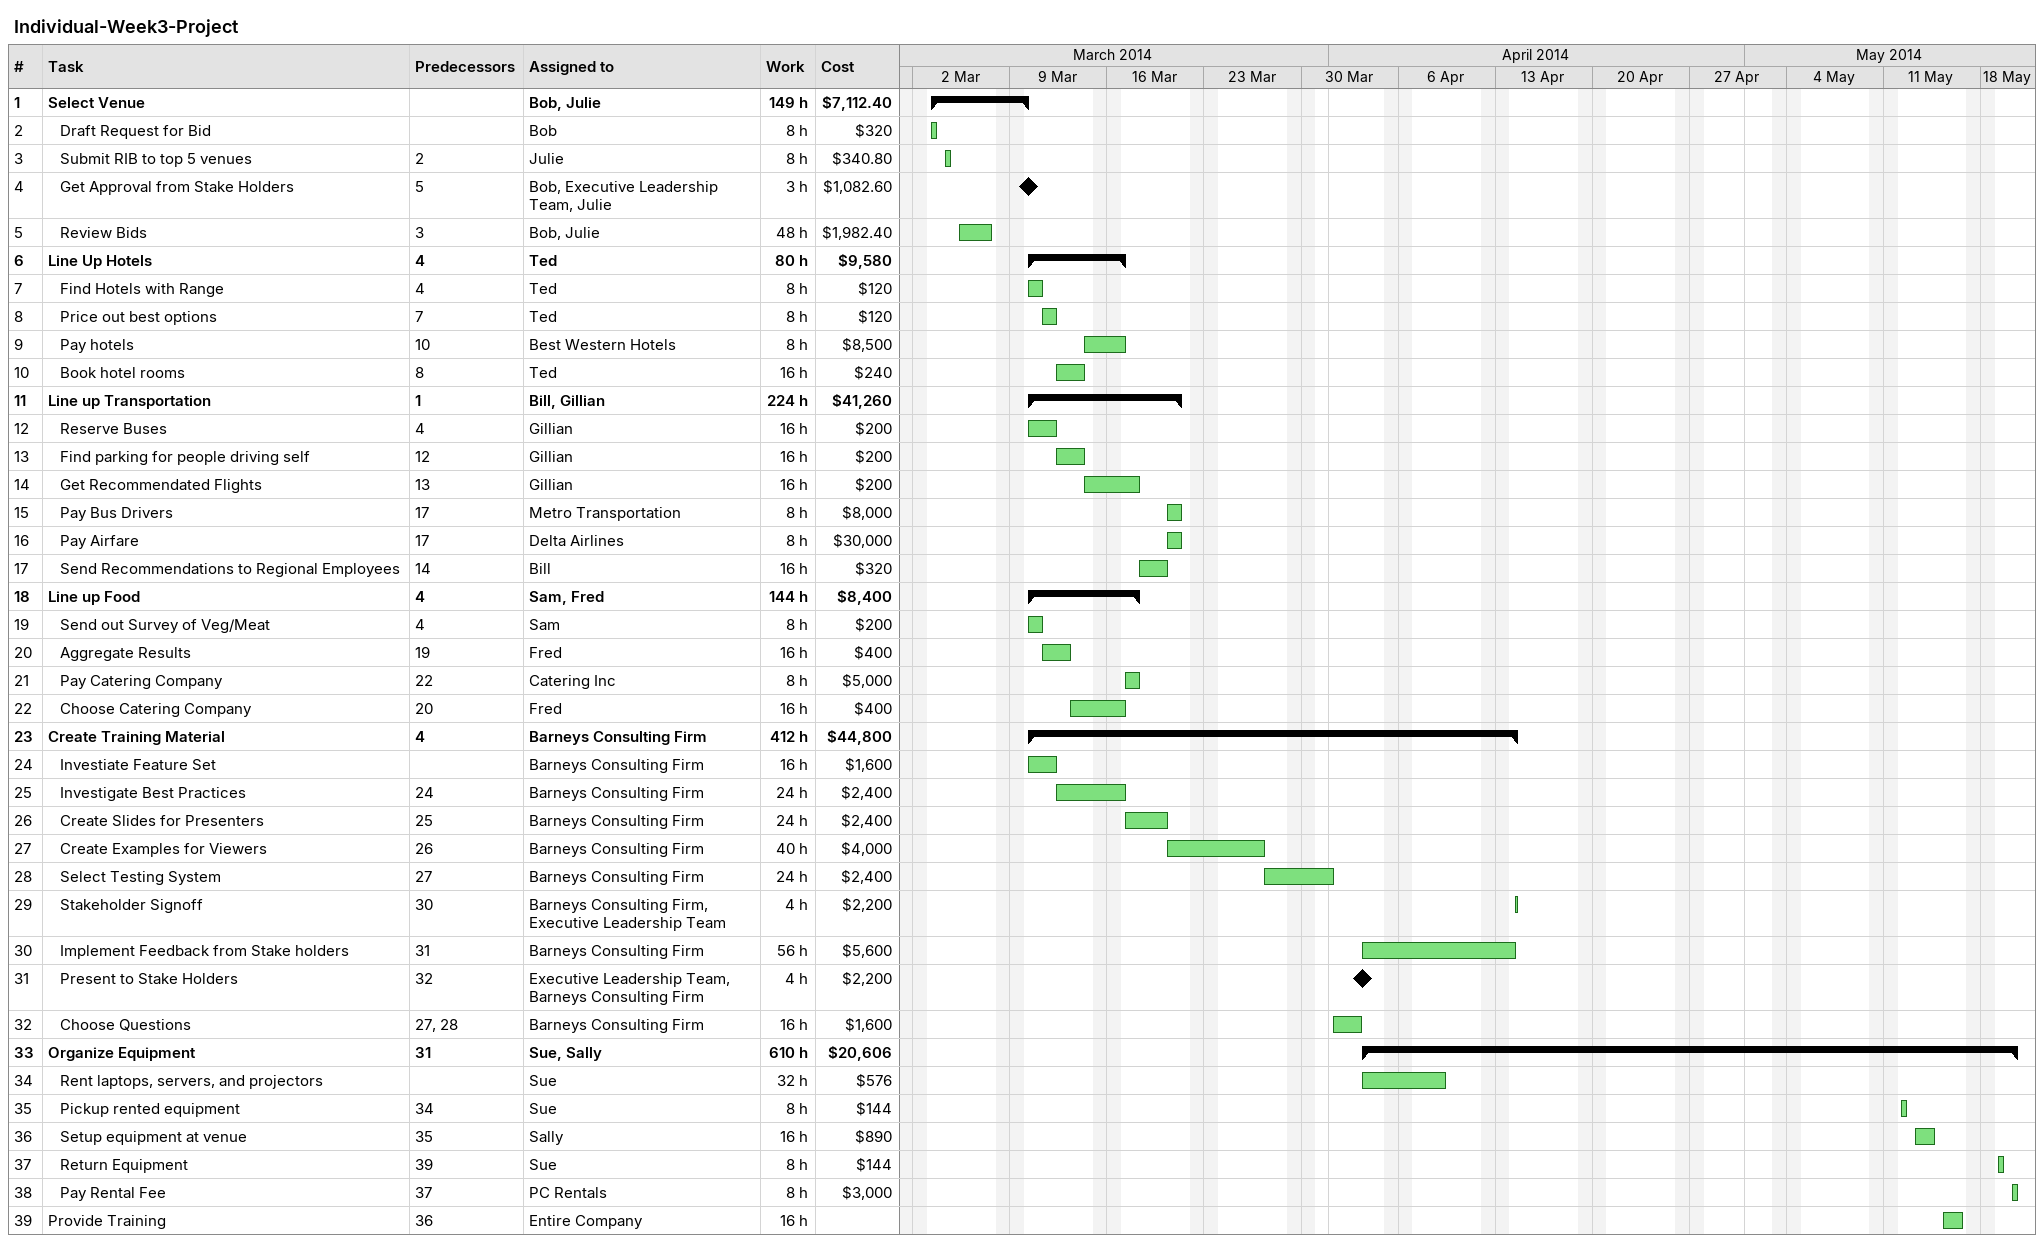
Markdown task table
Individual-Week3-Project

| ID | Level | Task | Start | Finish | Predecessors | Resources | Work (h) | Cost ($) |
|---|---|---|---|---|---|---|---|---|
| 1 | 1 | **Select Venue** | 2014-03-03 | 2014-03-10 |  | Bob, Julie | 149 | 7112.40 |
| 2 | 2 | Draft Request for Bid | 2014-03-03 | 2014-03-03 |  | Bob | 8 | 320 |
| 3 | 2 | Submit RIB to top 5 venues | 2014-03-04 | 2014-03-04 | 2 | Julie | 8 | 340.80 |
| 4 | 2 | Get Approval from Stake Holders (milestone) | 2014-03-10 | 2014-03-10 | 5 | Bob, Executive Leadership Team, Julie | 3 | 1082.60 |
| 5 | 2 | Review Bids | 2014-03-05 | 2014-03-07 | 3 | Bob, Julie | 48 | 1982.40 |
| 6 | 1 | **Line Up Hotels** | 2014-03-10 | 2014-03-17 | 4 | Ted | 80 | 9580 |
| 7 | 2 | Find Hotels with Range | 2014-03-10 | 2014-03-11 | 4 | Ted | 8 | 120 |
| 8 | 2 | Price out best options | 2014-03-11 | 2014-03-12 | 7 | Ted | 8 | 120 |
| 9 | 2 | Pay hotels | 2014-03-14 | 2014-03-17 | 10 | Best Western Hotels | 8 | 8500 |
| 10 | 2 | Book hotel rooms | 2014-03-12 | 2014-03-14 | 8 | Ted | 16 | 240 |
| 11 | 1 | **Line up Transportation** | 2014-03-10 | 2014-03-21 | 1 | Bill, Gillian | 224 | 41260 |
| 12 | 2 | Reserve Buses | 2014-03-10 | 2014-03-12 | 4 | Gillian | 16 | 200 |
| 13 | 2 | Find parking for people driving self | 2014-03-12 | 2014-03-14 | 12 | Gillian | 16 | 200 |
| 14 | 2 | Get Recommendated Flights | 2014-03-14 | 2014-03-18 | 13 | Gillian | 16 | 200 |
| 15 | 2 | Pay Bus Drivers | 2014-03-20 | 2014-03-21 | 17 | Metro Transportation | 8 | 8000 |
| 16 | 2 | Pay Airfare | 2014-03-20 | 2014-03-21 | 17 | Delta Airlines | 8 | 30000 |
| 17 | 2 | Send Recommendations to Regional Employees | 2014-03-18 | 2014-03-20 | 14 | Bill | 16 | 320 |
| 18 | 1 | **Line up Food** | 2014-03-10 | 2014-03-18 | 4 | Sam, Fred | 144 | 8400 |
| 19 | 2 | Send out Survey of Veg/Meat | 2014-03-10 | 2014-03-11 | 4 | Sam | 8 | 200 |
| 20 | 2 | Aggregate Results | 2014-03-11 | 2014-03-13 | 19 | Fred | 16 | 400 |
| 21 | 2 | Pay Catering Company | 2014-03-17 | 2014-03-18 | 22 | Catering Inc | 8 | 5000 |
| 22 | 2 | Choose Catering Company | 2014-03-13 | 2014-03-17 | 20 | Fred | 16 | 400 |
| 23 | 1 | **Create Training Material** | 2014-03-10 | 2014-04-14 | 4 | Barneys Consulting Firm | 412 | 44800 |
| 24 | 2 | Investiate Feature Set | 2014-03-10 | 2014-03-12 |  | Barneys Consulting Firm | 16 | 1600 |
| 25 | 2 | Investigate Best Practices | 2014-03-12 | 2014-03-17 | 24 | Barneys Consulting Firm | 24 | 2400 |
| 26 | 2 | Create Slides for Presenters | 2014-03-17 | 2014-03-20 | 25 | Barneys Consulting Firm | 24 | 2400 |
| 27 | 2 | Create Examples for Viewers | 2014-03-20 | 2014-03-27 | 26 | Barneys Consulting Firm | 40 | 4000 |
| 28 | 2 | Select Testing System | 2014-03-27 | 2014-04-01 | 27 | Barneys Consulting Firm | 24 | 2400 |
| 29 | 2 | Stakeholder Signoff | 2014-04-14 | 2014-04-14 | 30 | Barneys Consulting Firm, Executive Leadership Team | 4 | 2200 |
| 30 | 2 | Implement Feedback from Stake holders | 2014-04-03 | 2014-04-14 | 31 | Barneys Consulting Firm | 56 | 5600 |
| 31 | 2 | Present to Stake Holders (milestone) | 2014-04-03 | 2014-04-03 | 32 | Executive Leadership Team, Barneys Consulting Firm | 4 | 2200 |
| 32 | 2 | Choose Questions | 2014-04-01 | 2014-04-03 | 27, 28 | Barneys Consulting Firm | 16 | 1600 |
| 33 | 1 | **Organize Equipment** | 2014-04-03 | 2014-05-20 | 31 | Sue, Sally | 610 | 20606 |
| 34 | 2 | Rent laptops, servers, and projectors | 2014-04-03 | 2014-04-09 |  | Sue | 32 | 576 |
| 35 | 2 | Pickup rented equipment | 2014-05-12 | 2014-05-12 | 34 | Sue | 8 | 144 |
| 36 | 2 | Setup equipment at venue | 2014-05-13 | 2014-05-14 | 35 | Sally | 16 | 890 |
| 37 | 2 | Return Equipment | 2014-05-19 | 2014-05-19 | 39 | Sue | 8 | 144 |
| 38 | 2 | Pay Rental Fee | 2014-05-20 | 2014-05-20 | 37 | PC Rentals | 8 | 3000 |
| 39 | 1 | Provide Training | 2014-05-15 | 2014-05-16 | 36 | Entire Company | 16 |  |
